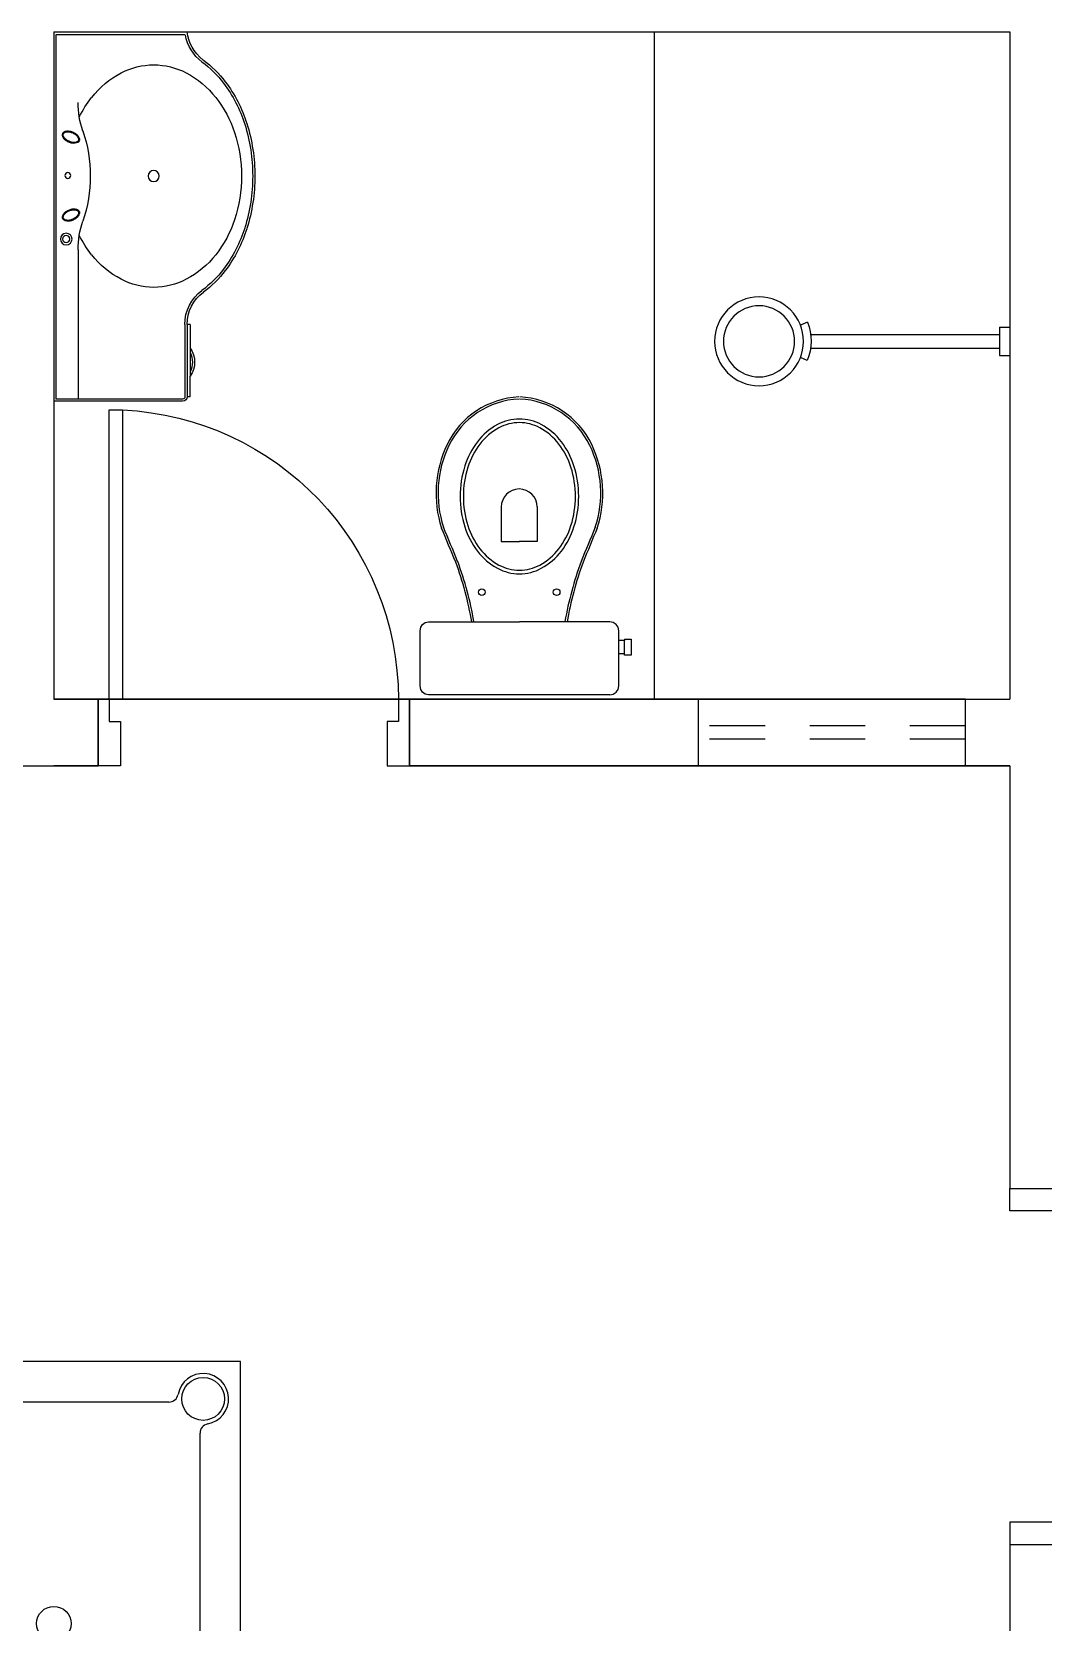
# Model space of a CAD drawing. Header units: metres. Extents: x 114 to 241, y 266 to 640.
# Drawn here: x 125.91 to 128.184, y 276.137 to 279.712 of the extents above; entities that cross this region are included whole.
import ezdxf

# ---------------------------------------------------------------- set-up
doc = ezdxf.new("R2010")
doc.units = ezdxf.units.M
doc.linetypes.add('HIDDEN2', pattern=[0.1875, 0.125, -0.0625])
for name, color, linetype in [('01', 1, 'Continuous'), ('02', 2, 'Continuous'), ('Carimbo', 7, 'Continuous'), ('GIRO', 1, 'Continuous'), ('HATCH', 9, 'Continuous'), ('PECAS', 150, 'Continuous')]:
    doc.layers.add(name, color=color, linetype=linetype)

# ---------------------------------------------------------------- blocks, each defined once
blk = doc.blocks.new('P70D')
for points in [[(-0.025, 0.15), (-0.025, 0.8), (-0.055, 0.8), (-0.055, 0.15)], [(-0.7, 0.15), (-0.675, 0.15), (-0.675, 0.1), (-0.65, 0.1), (-0.65, 0), (-0.7, 0)], [(0, 0.15), (-0.025, 0.15), (-0.025, 0.1), (-0.05, 0.1), (-0.05, 0), (0, 0)]]:
    blk.add_lwpolyline(points, close=True)
at = {"layer": 'GIRO'}
blk.add_arc((-0.0243, 0.15), 0.6507, 92.7064, 180, dxfattribs=at)
blk = doc.blocks.new('Bacia04cx')
at = {"layer": '01'}
for points in [[(-0.2366, -0.1253), (-0.2516, -0.1253), (-0.2516, -0.1074), (-0.2516, -0.0895), (-0.2366, -0.0895), (-0.2366, -0.0923), (-0.2237, -0.0923)], [(-0.2366, -0.0923), (-0.2366, -0.1224)], [(-0.2366, -0.1253), (-0.2366, -0.1224)], [(-0.2366, -0.1224), (-0.2237, -0.1224)], [(-0.0404, -0.4223), (-0.0404, -0.345), (0.0004, -0.345)], [(0.0404, -0.4223), (0.0404, -0.345), (-0.0004, -0.345)]]:
    blk.add_lwpolyline(points, dxfattribs=at)
for points in [[(-0.0004, -0.272, 0.124451), (-0.0495, -0.2844, 0.105729), (-0.0947, -0.323, 0.086876), (-0.1231, -0.3775, 0.077041), (-0.1337, -0.446, 0.077041), (-0.1231, -0.5144, 0.086876), (-0.0947, -0.569, 0.105729), (-0.0495, -0.6075, 0.124451), (-0.0004, -0.6199, 0.124451), (0.0488, -0.6075, 0.105729), (0.094, -0.569, 0.086876), (0.1224, -0.5144, 0.077041), (0.133, -0.446, 0.077041), (0.1224, -0.3775, 0.086876), (0.094, -0.323, 0.105729), (0.0488, -0.2844, 0.124451)], [(-0.0004, -0.2801, 0.124451), (-0.0463, -0.2918, 0.105729), (-0.0891, -0.3283, 0.086876), (-0.1163, -0.3803, 0.077041), (-0.1264, -0.446, 0.077041), (-0.1163, -0.5116, 0.086876), (-0.0891, -0.5637, 0.105729), (-0.0463, -0.6002, 0.124451), (-0.0004, -0.6118, 0.124451), (0.0456, -0.6002, 0.105729), (0.0884, -0.5637, 0.086876), (0.1155, -0.5116, 0.077041), (0.1257, -0.446, 0.077041), (0.1155, -0.3803, 0.086876), (0.0884, -0.3283, 0.105729), (0.0456, -0.2918, 0.124451)]]:
    blk.add_lwpolyline(points, format="xyb", close=True, dxfattribs=at)
for centre in [(-0.0841, -0.2309), (0.0841, -0.2309)]:
    blk.add_circle(centre, 0.00752, dxfattribs=at)
blk.add_arc((0, -0.4223), 0.0404, 180, 0, dxfattribs=at)
at = {"layer": '02'}
blk.add_line((-0.2037, 0), (0.2037, 0), dxfattribs=at)
for points in [[(-0.2037, 0), (-0.2037, 0), (-0.2115, -0.0014), (-0.218, -0.0057), (-0.2223, -0.0122), (-0.2237, -0.02), (-0.2237, -0.1439), (-0.2237, -0.1439), (-0.2223, -0.1518), (-0.218, -0.1582), (-0.2115, -0.1625), (-0.2037, -0.1639), (-0.0004, -0.1639)], [(0.2037, 0), (0.2037, 0), (0.2115, -0.0014), (0.2173, -0.0057), (0.2216, -0.0122), (0.223, -0.02), (0.223, -0.1439), (0.223, -0.1439), (0.2216, -0.1518), (0.2173, -0.1582), (0.2115, -0.1625), (0.2037, -0.1639), (-0.0004, -0.1639)], [(-0.1027, -0.1646), (-0.1027, -0.1646), (-0.1025, -0.1639)], [(0.102, -0.1646), (0.102, -0.1646), (0.1018, -0.1639)]]:
    blk.add_lwpolyline(points, dxfattribs=at)
for centre, radius, start, end in [((-0.8588, -0.0335), 0.7626, 339.6909, 350.163), ((-0.8588, -0.0335), 0.7673, 339.6909, 350.163), ((0.858, -0.0335), 0.7673, 189.837, 200.3091), ((0.858, -0.0335), 0.7626, 189.837, 200.3091), ((-26.813, 10.7386), 28.863, 337.3538, 337.51832), ((-25.3749, 10.1399), 27.3099, 337.35144, 337.52574), ((25.3742, 10.1399), 27.3099, 202.47426, 202.64856), ((26.8123, 10.7386), 28.863, 202.48168, 202.6462), ((0.0671, -0.4531), 0.2549, 162.0904, 205.4458), ((0.0634, -0.4534), 0.2467, 161.867, 205.7625), ((-0.0641, -0.4534), 0.2467, 334.2375, 18.133), ((-0.0678, -0.4531), 0.2549, 334.5542, 17.9096), ((0.0079, -0.4801), 0.1898, 205.7625, 267.2081), ((0.0079, -0.4801), 0.1851, 205.7625, 267.2081), ((-0.0087, -0.4801), 0.1851, 272.7919, 334.2375), ((-0.0087, -0.4801), 0.1898, 272.7919, 334.2375)]:
    blk.add_arc(centre, radius, start, end, dxfattribs=at)
blk = doc.blocks.new('Chuveiro')
at = {"color": 7}
for p, q in [((5.33, 19.58), (6, 21.15)), ((8.15, 18.85), (8.15, -23.63)), ((11.15, 18.85), (11.15, -23.63)), ((13.97, 19.6), (13.31, 21.15)), ((6.45, -23.63), (12.86, -23.63)), ((6.45, -23.63), (6.45, -25.94)), ((12.86, -23.63), (12.86, -25.94))]:
    blk.add_line(p, q, dxfattribs=at)
for radius in [10, 8]:
    blk.add_circle((9.65, 30.46), radius, dxfattribs=at)
blk.add_arc((9.62, 30.23), 11.48, 248.0416, 292.2246, dxfattribs=at)
blk = doc.blocks.new('P80D')
for points in [[(-0.025, 0.15), (-0.025, 0.9), (-0.055, 0.9), (-0.055, 0.15)], [(-0.8, 0.15), (-0.775, 0.15), (-0.775, 0.1), (-0.75, 0.1), (-0.75, 0), (-0.8, 0)], [(0, 0.15), (-0.025, 0.15), (-0.025, 0.1), (-0.05, 0.1), (-0.05, 0), (0, 0)]]:
    blk.add_lwpolyline(points, close=True)
at = {"layer": 'GIRO'}
blk.add_arc((-0.024375, 0.15), 0.750625, 92.338279, 180, dxfattribs=at)
blk = doc.blocks.new('Bilhar2')
at = {"layer": 'HATCH', "color": 7}
for p, q in [((0.4242, 2.0515), (-0.4231, 1.0138)), ((-0.4087, 1.0022), (0.4304, 2.0465)), ((0.4242, 2.0515), (0.4304, 2.0465)), ((-0.4231, 1.0138), (-0.4087, 1.0022))]:
    blk.add_line(p, q, dxfattribs=at)
for centre, radius in [((-0.715, 2.98), 0.0688), ((0.715, 2.98), 0.0688), ((0.0064, 2.5005), 0.0553), ((-0.7198, 1.55), 0.0691), ((0.7198, 1.55), 0.0691), ((0.0064, 0.5334), 0.0553), ((-0.0518, 0.434), 0.0553), ((0.0682, 0.434), 0.0553), ((-0.1136, 0.3339), 0.0553), ((0.0064, 0.3339), 0.0553), ((0.1264, 0.3339), 0.0553), ((-0.1718, 0.232), 0.0553), ((-0.0518, 0.232), 0.0553), ((0.0682, 0.232), 0.0553), ((0.1882, 0.232), 0.0553), ((-0.715, 0.12), 0.0688), ((0.715, 0.12), 0.0688)]:
    blk.add_circle(centre, radius, dxfattribs=at)
at = {"layer": 'HATCH', "color": 150}
for centre, radius, start, end in [((-0.715, 2.98), 0.0817, 10.3139, 259.6861), ((0.715, 2.98), 0.0817, 280.3139, 169.6861), ((-0.6051, 3), 0.03, 190.3139, 270), ((0.6051, 3), 0.03, 270, 349.6861), ((-0.735, 2.8701), 0.03, 0, 79.6861), ((0.735, 2.8701), 0.03, 100.3139, 180), ((-0.735, 1.6607), 0.03, 277.8341, 0), ((0.735, 1.6607), 0.03, 180, 262.1659), ((-0.7198, 1.55), 0.0817, 97.8341, 262.1659), ((0.7198, 1.55), 0.0817, 277.8341, 82.1659), ((-0.735, 1.4393), 0.03, 0, 82.1659), ((0.735, 1.4393), 0.03, 97.8341, 180), ((-0.735, 0.2299), 0.03, 280.3139, 0), ((0.735, 0.2299), 0.03, 180, 259.6861), ((-0.715, 0.12), 0.0817, 100.3139, 349.6861), ((0.715, 0.12), 0.0817, 190.3139, 79.6861), ((-0.6051, 0.1), 0.03, 90, 169.6861), ((0.6051, 0.1), 0.03, 10.3139, 90)]:
    blk.add_arc(centre, radius, start, end, dxfattribs=at)
at = {"layer": 'PECAS', "color": 150}
for p, q in [((-0.835, 3.1), (-0.835, 0)), ((0.835, 3.1), (-0.835, 3.1)), ((0.835, 0), (0.835, 3.1)), ((0.6051, 2.97), (-0.6051, 2.97)), ((-0.705, 2.8701), (-0.705, 1.6607)), ((0.705, 1.6607), (0.705, 2.8701)), ((-0.705, 1.4393), (-0.705, 0.2299)), ((0.705, 0.2299), (0.705, 1.4393)), ((-0.6051, 0.13), (0.6051, 0.13)), ((-0.835, 0), (0.835, 0))]:
    blk.add_line(p, q, dxfattribs=at)

msp = doc.modelspace()

# ---------------------------------------------------------------- linework, layer by layer
at = {"layer": 'Carimbo'}
for p, q in [((125.9594, 279.7116), (125.9594, 278.2116)), ((125.9594, 279.7116), (128.1094, 279.7116)), ((125.9594, 279.7116), (125.9594, 278.2116)), ((127.3094, 279.7116), (127.3094, 278.2116)), ((128.1094, 279.7116), (128.1094, 278.2116)), ((126.2543, 279.7048), (125.9643, 279.7048)), ((125.9643, 279.7048), (125.9643, 278.8861)), ((126.0143, 279.2217), (126.0143, 278.8861)), ((126.2543, 279.054), (126.2543, 278.8911)), ((126.2593, 279.054), (126.2593, 278.8911)), ((126.2663, 279.054), (126.2593, 279.054)), ((126.2663, 279.054), (126.2663, 278.957)), ((126.2663, 279.0003), (126.2663, 278.9905)), ((126.2663, 278.9905), (126.2663, 278.9473)), ((126.2663, 278.9473), (126.2663, 278.9375)), ((126.2663, 278.8911), (126.2663, 278.9375)), ((126.2493, 278.8861), (125.9643, 278.8861)), ((126.2663, 278.8911), (126.2593, 278.8911)), ((126.2493, 278.8811), (125.9593, 278.8811)), ((127.9594, 278.2116), (125.9594, 278.2116)), ((125.9594, 278.2116), (128.1094, 278.2116)), ((126.0594, 278.2116), (126.0594, 278.0616)), ((126.7594, 278.2116), (126.7594, 278.0616)), ((128.0094, 278.2116), (127.4094, 278.2116)), ((127.4094, 278.0616), (127.4094, 278.2116)), ((128.0094, 278.0616), (128.0094, 278.2116)), ((124.2094, 278.0616), (126.0594, 278.0616)), ((126.0594, 278.0616), (125.9594, 278.0616)), ((128.1094, 278.0616), (126.7594, 278.0616)), ((126.7594, 278.0616), (128.1094, 278.0616)), ((128.0094, 278.0616), (127.4094, 278.0616)), ((128.1094, 278.0616), (128.1094, 277.1116)), ((128.1094, 276.3116), (128.1094, 275.9616)), ((128.1094, 276.3116), (128.2594, 276.3116))]:
    msp.add_line(p, q, dxfattribs=at)
at = {"layer": 'Carimbo', "linetype": 'HIDDEN2'}
for p, q in [((128.0094, 278.1516), (127.4094, 278.1516)), ((128.0094, 278.1216), (127.4094, 278.1216))]:
    msp.add_line(p, q, dxfattribs=at)
at = {"layer": 'Carimbo', "extrusion": (0, 0, -1)}
for centre, major_axis, ratio, start_param, end_param in [((126.3493, 279.7048), (-0.083, 0.0419), 0.827464, -1.329535, -0.462705), ((126.3493, 279.7205), (-0.0672, 0.0672), 1, 4.563077, 5.331802), ((126.1843, 279.4802), (0.1111, -0.1111), 1, 3.443658, 3.926991), ((126.1843, 279.4802), (0.1111, 0.1111), 1, 5.497787, 5.98112), ((126.1513, 279.4524), (0.1685, 0.1685), 1, 6.133873, 6.419767), ((126.1513, 279.4524), (0.1721, 0.1721), 1, 6.133873, 6.419767), ((126.2078, 279.4354), (0.1468, 0.1468), 1, 4.59511, 5.014455), ((126.1608, 279.4354), (0.1468, -0.1468), 1, 4.410323, 4.829668), ((126.0993, 279.413), (0.2146, 0.2146), 1, 0.136581, 0.481043), ((126.0993, 279.413), (0.2182, 0.2182), 1, 0.136581, 0.481043), ((126.2143, 279.5528), (0.1414, -0.1414), 1, 2.029396, 2.356194), ((126.2447, 279.4062), (0.1801, -0.1801), 1, 2.820336, 3.024314), ((126.1239, 279.4062), (0.1801, -0.1801), 1, -1.453517, -1.101344), ((126.0175, 279.3873), (0.2753, -0.2753), 1, -1.089753, -0.785398), ((126.0175, 279.3873), (0.2788, -0.2788), 1, -1.089753, -0.785398), ((125.9866, 279.4799), (0.00546, 0.00546), 1, 3.75107, 4.349537), ((125.9938, 279.4812), (0.0106, 0.0106), 1, 3.32462, 3.75107), ((125.9866, 279.4799), (0.00546, -0.00546), 1, 2.778741, 3.377208), ((125.9866, 279.4799), (0.00405, -0.00405), 1, 2.180273, 2.778741), ((125.9938, 279.4812), (0.00918, 0.00918), 1, 3.32462, 3.75107), ((125.9866, 279.4799), (0.00405, 0.00405), 1, 4.349537, 4.948004), ((126.0001, 279.4855), (0.016, 0.016), 1, 3.025238, 3.32462), ((125.9904, 279.4738), (0.0106, 0.0106), 1, 4.948004, 5.374454), ((126.0001, 279.4855), (0.0146, 0.0146), 1, 3.025238, 3.32462), ((125.9904, 279.4738), (0.00918, 0.00918), 1, 4.948004, 5.374454), ((126.0067, 279.4939), (0.0235, 0.0235), 1, 2.778741, 3.025238), ((126.0067, 279.4939), (0.0221, 0.0221), 1, 2.778741, 3.025238), ((125.9914, 279.4662), (0.016, 0.016), 1, 5.374454, 5.673836), ((125.9914, 279.4662), (0.0146, -0.0146), 1, 3.803658, 4.10304), ((126.0067, 279.4939), (0.0235, 0.0235), 1, 2.532243, 2.778741), ((126.0067, 279.4939), (0.0221, 0.0221), 1, 2.532243, 2.778741), ((125.9895, 279.4557), (0.0221, 0.0221), 1, 5.673836, 5.920333), ((125.9895, 279.4557), (0.0235, 0.0235), 1, 5.673836, 5.920333), ((126.0048, 279.4834), (0.016, 0.016), 1, 2.232861, 2.532243), ((126.0048, 279.4834), (0.0146, -0.0146), 1, 0.662065, 0.961447), ((125.9895, 279.4557), (0.0221, -0.0221), 1, 4.349537, 4.596034), ((125.9895, 279.4557), (0.0235, 0.0235), 1, 5.920333, 6.16683), ((126.0058, 279.4758), (0.00918, -0.00918), 1, 0.235615, 0.662065), ((126.0058, 279.4758), (0.0106, 0.0106), 1, 1.806412, 2.232861), ((125.9961, 279.464), (0.0146, -0.0146), 1, 4.596034, 4.895416), ((125.9961, 279.464), (0.016, 0.016), 1, 6.16683, 6.466213), ((126.0096, 279.4696), (0.00405, -0.00405), 1, -0.362852, 0.235615), ((126.0024, 279.4684), (0.00918, 0.00918), 1, 0.183027, 0.609477), ((126.0096, 279.4696), (0.00546, -0.00546), 1, -0.362852, 0.235615), ((126.0024, 279.4684), (0.0106, 0.0106), 1, 0.183027, 0.609477), ((126.0096, 279.4696), (0.00405, -0.00405), 1, -0.961319, -0.362852), ((126.0096, 279.4696), (0.00546, 0.00546), 1, 0.609477, 1.207944), ((125.7258, 279.3873), (0.2233, -0.2233), 1, -1.112196, -0.785398), ((126.0658, 279.3873), (0.2233, -0.2233), 1, -1.101344, -0.785398), ((125.9912, 279.3886), (0.00462, -0.00462), 1, 0.785398, 7.068583), ((125.7258, 279.3873), (0.2233, 0.2233), 1, 0.785398, 1.112196), ((126.1843, 279.3873), (0.00885, 0.00885), 1, 2.356194490190815, 8.6393797973704), ((126.0658, 279.3873), (0.2233, 0.2233), 1, 0.785398, 1.101344), ((126.0175, 279.3873), (0.2753, -0.2753), 1, -0.785398, -0.481043), ((126.0175, 279.3873), (0.2788, 0.2788), 1, 0.785398, 1.089753), ((125.9866, 279.2946), (0.00546, -0.00546), 1, 1.933648, 2.532116), ((125.9938, 279.2933), (0.0106, -0.0106), 1, 2.532116, 2.958565), ((125.9866, 279.2946), (0.00546, 0.00546), 1, 2.905977, 3.504445), ((125.9866, 279.2946), (0.00405, 0.00405), 1, 3.504445, 4.102912), ((125.9938, 279.2933), (0.00918, -0.00918), 1, 2.532116, 2.958565), ((126.0001, 279.289), (0.016, -0.016), 1, 2.958565, 3.257947), ((125.9866, 279.2946), (0.00405, -0.00405), 1, 1.335181, 1.933648), ((125.9904, 279.3008), (0.0106, -0.0106), 1, 0.908731, 1.335181), ((126.0001, 279.289), (0.0146, -0.0146), 1, 2.958565, 3.257947), ((125.9904, 279.3008), (0.00918, -0.00918), 1, 0.908731, 1.335181), ((126.0067, 279.2806), (0.0235, -0.0235), 1, 3.257947, 3.504445), ((126.0067, 279.2806), (0.0221, -0.0221), 1, 3.257947, 3.504445), ((125.9914, 279.3083), (0.016, -0.016), 1, 0.609349, 0.908731), ((125.9914, 279.3083), (0.0146, -0.0146), 1, 0.609349, 0.908731), ((126.0067, 279.2806), (0.0235, 0.0235), 1, 5.075241, 5.321738), ((126.0067, 279.2806), (0.0221, -0.0221), 1, 3.504445, 3.750942), ((125.9895, 279.3188), (0.0221, 0.0221), 1, 1.933648, 2.180145), ((125.9895, 279.3188), (0.0235, -0.0235), 1, 0.362852, 0.609349), ((126.0048, 279.2911), (0.016, -0.016), 1, 3.750942, 4.050324), ((126.0048, 279.2911), (0.0146, 0.0146), 1, 5.321738, 5.62112), ((125.9895, 279.3188), (0.0221, 0.0221), 1, 1.687151, 1.933648), ((125.9895, 279.3188), (0.0235, -0.0235), 1, 0.116355, 0.362852), ((126.0058, 279.2987), (0.00918, -0.00918), 1, 4.050324, 4.476774), ((126.0058, 279.2987), (0.0106, -0.0106), 1, 4.050324, 4.476774), ((125.9961, 279.3105), (0.0146, 0.0146), 1, 1.387769, 1.687151), ((125.9961, 279.3105), (0.016, -0.016), 1, -0.183027, 0.116355), ((126.0096, 279.3049), (0.00405, 0.00405), 1, 6.04757, 6.646037), ((126.0024, 279.3061), (0.00918, -0.00918), 1, -0.609477, -0.183027), ((126.0096, 279.3049), (0.00546, 0.00546), 1, 6.04757, 6.646037), ((126.2143, 279.2217), (0.1414, 0.1414), 1, 3.926991, 4.253789), ((126.0096, 279.3049), (0.00405, -0.00405), 1, -1.207944, -0.609477), ((126.0024, 279.3061), (0.0106, -0.0106), 1, -0.609477, -0.183027), ((126.0096, 279.3049), (0.00546, -0.00546), 1, -1.207944, -0.609477), ((126.1239, 279.3683), (0.1801, 0.1801), 1, 1.101344, 1.453517), ((125.9876, 279.2458), (0.00923, 0.00923), 1, 2.35619449019128, 8.639379797370866), ((125.9876, 279.2458), (0.0057, 0.0057), 1, 2.35619449018996, 8.639379797369546), ((126.2447, 279.3683), (0.1801, 0.1801), 1, 3.258872, 3.46285), ((126.0993, 279.3615), (0.2146, -0.2146), 1, -0.481043, -0.136581), ((126.0993, 279.3615), (0.2182, -0.2182), 1, -0.481043, -0.136581), ((126.2078, 279.3391), (0.1468, -0.1468), 1, 1.268731, 1.688075), ((126.1608, 279.3391), (0.1468, 0.1468), 1, 1.453517, 1.872862), ((126.1513, 279.3221), (0.1685, -0.1685), 1, -0.136581, 0.149312), ((126.1513, 279.3221), (0.1721, -0.1721), 1, -0.136581, 0.149312), ((126.1843, 279.2943), (0.1111, 0.1111), 1, 2.356194, 2.839527), ((126.1843, 279.2943), (0.1111, -0.1111), 1, 0.302066, 0.785398), ((126.3493, 279.054), (0.0672, 0.0672), 1, 3.926991, 4.861701), ((126.3493, 279.054), (0.0636, -0.0636), 1, 2.356194, 3.290905), ((126.222, 278.9689), (0.0384, 0.0384), 1, 0.168428, 1.402368), ((126.222, 278.9689), (0.0348, 0.0348), 1, 0.330845, 1.239951), ((126.2493, 278.8911), (0.00707, 0.00707), 1, 0.785398, 2.356194), ((126.2493, 278.8911), (0.00354, -0.00354), 1, -0.785398, 0.785398)]:
    msp.add_ellipse(centre, major_axis=major_axis, ratio=ratio, start_param=start_param, end_param=end_param, dxfattribs=at)

# ---------------------------------------------------------------- block references
at = {"layer": 'Carimbo', "zscale": 0.001}
for name, p, xscale, yscale, rotation in [('Chuveiro', (127.85, 279.1123), -0.009999999999990905, 0.009999999999990905, 90), ('Bilhar2', (124.2094, 276.138), 0.6999999999999886, 0.6999999999999886, 270)]:
    msp.add_blockref(name, p, dxfattribs=dict(at, xscale=xscale, yscale=yscale, rotation=rotation))
at = {"layer": 'Carimbo'}
for name, p, rotation in [('Bacia04cx', (127.0062, 278.2212), 179.9999999999968), ('P80D', (128.1094, 276.3116), 270)]:
    msp.add_blockref(name, p, dxfattribs=dict(at, rotation=rotation))
at = {"layer": 'Carimbo', "xscale": -1}
msp.add_blockref('P70D', (126.0594, 278.0616), dxfattribs=at)

doc.saveas('drawing.dxf')
